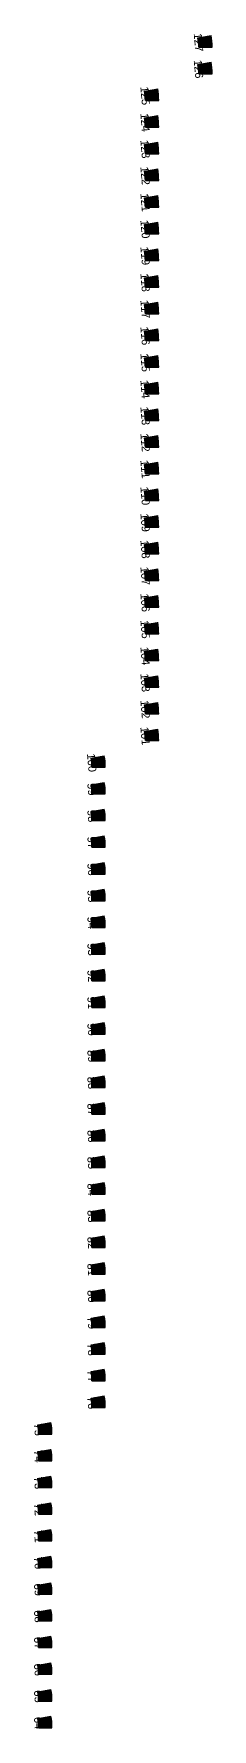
# Model space of a CAD drawing. Extents: x 19 to 246, y 10 to 2565.
# Drawn here: x 79 to 146, y 649 to 1285 of the extents above; entities that cross this region are included whole.
import ezdxf
from ezdxf.enums import TextEntityAlignment as Align

# ---------------------------------------------------------------- set-up
doc = ezdxf.new("R2010")
doc.units = 0
doc.layers.add('paleta', color=255, linetype='CONTINUOUS')
doc.styles.get("Standard").update_dxf_attribs({"font": 'arial.ttf'})

msp = doc.modelspace()

# ---------------------------------------------------------------- linework, layer by layer
at = {"layer": 'paleta', "color": 127}
for p, q in [((140.7, 1283.47), (145.62, 1284.34)), ((141, 1280), (146, 1280))]:
    msp.add_line(p, q, dxfattribs=at)
at = {"layer": 'paleta', "color": 126}
for p, q in [((140.7, 1273.47), (145.62, 1274.34)), ((141, 1270), (146, 1270))]:
    msp.add_line(p, q, dxfattribs=at)
at = {"layer": 'paleta', "color": 125}
for p, q in [((120.7, 1263.47), (125.62, 1264.34)), ((121, 1260), (126, 1260))]:
    msp.add_line(p, q, dxfattribs=at)
at = {"layer": 'paleta', "color": 124}
for p, q in [((120.7, 1253.47), (125.62, 1254.34)), ((121, 1250), (126, 1250))]:
    msp.add_line(p, q, dxfattribs=at)
at = {"layer": 'paleta', "color": 123}
for p, q in [((120.7, 1243.47), (125.62, 1244.34)), ((121, 1240), (126, 1240))]:
    msp.add_line(p, q, dxfattribs=at)
at = {"layer": 'paleta', "color": 122}
for p, q in [((120.7, 1233.47), (125.62, 1234.34)), ((121, 1230), (126, 1230))]:
    msp.add_line(p, q, dxfattribs=at)
at = {"layer": 'paleta', "color": 121}
for p, q in [((120.7, 1223.47), (125.62, 1224.34)), ((121, 1220), (126, 1220))]:
    msp.add_line(p, q, dxfattribs=at)
at = {"layer": 'paleta', "color": 120}
for p, q in [((120.7, 1213.47), (125.62, 1214.34)), ((121, 1210), (126, 1210))]:
    msp.add_line(p, q, dxfattribs=at)
at = {"layer": 'paleta', "color": 119}
for p, q in [((120.7, 1203.47), (125.62, 1204.34)), ((121, 1200), (126, 1200))]:
    msp.add_line(p, q, dxfattribs=at)
at = {"layer": 'paleta', "color": 118}
for p, q in [((120.7, 1193.47), (125.62, 1194.34)), ((121, 1190), (126, 1190))]:
    msp.add_line(p, q, dxfattribs=at)
at = {"layer": 'paleta', "color": 117}
for p, q in [((120.7, 1183.47), (125.62, 1184.34)), ((121, 1180), (126, 1180))]:
    msp.add_line(p, q, dxfattribs=at)
at = {"layer": 'paleta', "color": 116}
for p, q in [((120.7, 1173.47), (125.62, 1174.34)), ((121, 1170), (126, 1170))]:
    msp.add_line(p, q, dxfattribs=at)
at = {"layer": 'paleta', "color": 115}
for p, q in [((120.7, 1163.47), (125.62, 1164.34)), ((121, 1160), (126, 1160))]:
    msp.add_line(p, q, dxfattribs=at)
at = {"layer": 'paleta', "color": 114}
for p, q in [((120.7, 1153.47), (125.62, 1154.34)), ((121, 1150), (126, 1150))]:
    msp.add_line(p, q, dxfattribs=at)
at = {"layer": 'paleta', "color": 113}
for p, q in [((120.7, 1143.47), (125.62, 1144.34)), ((121, 1140), (126, 1140))]:
    msp.add_line(p, q, dxfattribs=at)
at = {"layer": 'paleta', "color": 112}
for p, q in [((120.7, 1133.47), (125.62, 1134.34)), ((121, 1130), (126, 1130))]:
    msp.add_line(p, q, dxfattribs=at)
at = {"layer": 'paleta', "color": 111}
for p, q in [((120.7, 1123.47), (125.62, 1124.34)), ((121, 1120), (126, 1120))]:
    msp.add_line(p, q, dxfattribs=at)
at = {"layer": 'paleta', "color": 110}
for p, q in [((120.7, 1113.47), (125.62, 1114.34)), ((121, 1110), (126, 1110))]:
    msp.add_line(p, q, dxfattribs=at)
at = {"layer": 'paleta', "color": 109}
for p, q in [((120.7, 1103.47), (125.62, 1104.34)), ((121, 1100), (126, 1100))]:
    msp.add_line(p, q, dxfattribs=at)
at = {"layer": 'paleta', "color": 108}
for p, q in [((120.7, 1093.47), (125.62, 1094.34)), ((121, 1090), (126, 1090))]:
    msp.add_line(p, q, dxfattribs=at)
at = {"layer": 'paleta', "color": 107}
for p, q in [((120.7, 1083.47), (125.62, 1084.34)), ((121, 1080), (126, 1080))]:
    msp.add_line(p, q, dxfattribs=at)
at = {"layer": 'paleta', "color": 106}
for p, q in [((120.7, 1073.47), (125.62, 1074.34)), ((121, 1070), (126, 1070))]:
    msp.add_line(p, q, dxfattribs=at)
at = {"layer": 'paleta', "color": 105}
for p, q in [((120.7, 1063.47), (125.62, 1064.34)), ((121, 1060), (126, 1060))]:
    msp.add_line(p, q, dxfattribs=at)
at = {"layer": 'paleta', "color": 104}
for p, q in [((120.7, 1053.47), (125.62, 1054.34)), ((121, 1050), (126, 1050))]:
    msp.add_line(p, q, dxfattribs=at)
at = {"layer": 'paleta', "color": 103}
for p, q in [((120.7, 1043.47), (125.62, 1044.34)), ((121, 1040), (126, 1040))]:
    msp.add_line(p, q, dxfattribs=at)
at = {"layer": 'paleta', "color": 102}
for p, q in [((120.7, 1033.47), (125.62, 1034.34)), ((121, 1030), (126, 1030))]:
    msp.add_line(p, q, dxfattribs=at)
at = {"layer": 'paleta', "color": 101}
for p, q in [((120.7, 1023.47), (125.62, 1024.34)), ((121, 1020), (126, 1020))]:
    msp.add_line(p, q, dxfattribs=at)
at = {"layer": 'paleta', "color": 100}
for p, q in [((100.7, 1013.47), (105.62, 1014.34)), ((101, 1010), (106, 1010))]:
    msp.add_line(p, q, dxfattribs=at)
at = {"layer": 'paleta', "color": 99}
for p, q in [((100.7, 1003.47), (105.62, 1004.34)), ((101, 1000), (106, 1000))]:
    msp.add_line(p, q, dxfattribs=at)
at = {"layer": 'paleta', "color": 98}
for p, q in [((100.7, 993.47), (105.62, 994.34)), ((101, 990), (106, 990))]:
    msp.add_line(p, q, dxfattribs=at)
at = {"layer": 'paleta', "color": 97}
for p, q in [((100.7, 983.47), (105.62, 984.34)), ((101, 980), (106, 980))]:
    msp.add_line(p, q, dxfattribs=at)
at = {"layer": 'paleta', "color": 96}
for p, q in [((100.7, 973.47), (105.62, 974.34)), ((101, 970), (106, 970))]:
    msp.add_line(p, q, dxfattribs=at)
at = {"layer": 'paleta', "color": 95}
for p, q in [((100.7, 963.47), (105.62, 964.34)), ((101, 960), (106, 960))]:
    msp.add_line(p, q, dxfattribs=at)
at = {"layer": 'paleta', "color": 94}
for p, q in [((100.7, 953.47), (105.62, 954.34)), ((101, 950), (106, 950))]:
    msp.add_line(p, q, dxfattribs=at)
at = {"layer": 'paleta', "color": 93}
for p, q in [((100.7, 943.47), (105.62, 944.34)), ((101, 940), (106, 940))]:
    msp.add_line(p, q, dxfattribs=at)
at = {"layer": 'paleta', "color": 92}
for p, q in [((100.7, 933.47), (105.62, 934.34)), ((101, 930), (106, 930))]:
    msp.add_line(p, q, dxfattribs=at)
at = {"layer": 'paleta', "color": 91}
for p, q in [((100.7, 923.47), (105.62, 924.34)), ((101, 920), (106, 920))]:
    msp.add_line(p, q, dxfattribs=at)
at = {"layer": 'paleta', "color": 90}
for p, q in [((100.7, 913.47), (105.62, 914.34)), ((101, 910), (106, 910))]:
    msp.add_line(p, q, dxfattribs=at)
at = {"layer": 'paleta', "color": 89}
for p, q in [((100.7, 903.47), (105.62, 904.34)), ((101, 900), (106, 900))]:
    msp.add_line(p, q, dxfattribs=at)
at = {"layer": 'paleta', "color": 88}
for p, q in [((100.7, 893.47), (105.62, 894.34)), ((101, 890), (106, 890))]:
    msp.add_line(p, q, dxfattribs=at)
at = {"layer": 'paleta', "color": 87}
for p, q in [((100.7, 883.47), (105.62, 884.34)), ((101, 880), (106, 880))]:
    msp.add_line(p, q, dxfattribs=at)
at = {"layer": 'paleta', "color": 86}
for p, q in [((100.7, 873.47), (105.62, 874.34)), ((101, 870), (106, 870))]:
    msp.add_line(p, q, dxfattribs=at)
at = {"layer": 'paleta', "color": 85}
for p, q in [((100.7, 863.47), (105.62, 864.34)), ((101, 860), (106, 860))]:
    msp.add_line(p, q, dxfattribs=at)
at = {"layer": 'paleta', "color": 84}
for p, q in [((100.7, 853.47), (105.62, 854.34)), ((101, 850), (106, 850))]:
    msp.add_line(p, q, dxfattribs=at)
at = {"layer": 'paleta', "color": 83}
for p, q in [((100.7, 843.47), (105.62, 844.34)), ((101, 840), (106, 840))]:
    msp.add_line(p, q, dxfattribs=at)
at = {"layer": 'paleta', "color": 82}
for p, q in [((100.7, 833.47), (105.62, 834.34)), ((101, 830), (106, 830))]:
    msp.add_line(p, q, dxfattribs=at)
at = {"layer": 'paleta', "color": 81}
for p, q in [((100.7, 823.47), (105.62, 824.34)), ((101, 820), (106, 820))]:
    msp.add_line(p, q, dxfattribs=at)
at = {"layer": 'paleta', "color": 80}
for p, q in [((100.7, 813.47), (105.62, 814.34)), ((101, 810), (106, 810))]:
    msp.add_line(p, q, dxfattribs=at)
at = {"layer": 'paleta', "color": 79}
for p, q in [((100.7, 803.47), (105.62, 804.34)), ((101, 800), (106, 800))]:
    msp.add_line(p, q, dxfattribs=at)
at = {"layer": 'paleta', "color": 78}
for p, q in [((100.7, 793.47), (105.62, 794.34)), ((101, 790), (106, 790))]:
    msp.add_line(p, q, dxfattribs=at)
at = {"layer": 'paleta', "color": 77}
for p, q in [((100.7, 783.47), (105.62, 784.34)), ((101, 780), (106, 780))]:
    msp.add_line(p, q, dxfattribs=at)
at = {"layer": 'paleta', "color": 76}
for p, q in [((100.7, 773.47), (105.62, 774.34)), ((101, 770), (106, 770))]:
    msp.add_line(p, q, dxfattribs=at)
at = {"layer": 'paleta', "color": 75}
for p, q in [((80.7, 763.47), (85.62, 764.34)), ((81, 760), (86, 760))]:
    msp.add_line(p, q, dxfattribs=at)
at = {"layer": 'paleta', "color": 74}
for p, q in [((80.7, 753.47), (85.62, 754.34)), ((81, 750), (86, 750))]:
    msp.add_line(p, q, dxfattribs=at)
at = {"layer": 'paleta', "color": 73}
for p, q in [((80.7, 743.47), (85.62, 744.34)), ((81, 740), (86, 740))]:
    msp.add_line(p, q, dxfattribs=at)
at = {"layer": 'paleta', "color": 72}
for p, q in [((80.7, 733.47), (85.62, 734.34)), ((81, 730), (86, 730))]:
    msp.add_line(p, q, dxfattribs=at)
at = {"layer": 'paleta', "color": 71}
for p, q in [((80.7, 723.47), (85.62, 724.34)), ((81, 720), (86, 720))]:
    msp.add_line(p, q, dxfattribs=at)
at = {"layer": 'paleta', "color": 70}
for p, q in [((80.7, 713.47), (85.62, 714.34)), ((81, 710), (86, 710))]:
    msp.add_line(p, q, dxfattribs=at)
at = {"layer": 'paleta', "color": 69}
for p, q in [((80.7, 703.47), (85.62, 704.34)), ((81, 700), (86, 700))]:
    msp.add_line(p, q, dxfattribs=at)
at = {"layer": 'paleta', "color": 68}
for p, q in [((80.7, 693.47), (85.62, 694.34)), ((81, 690), (86, 690))]:
    msp.add_line(p, q, dxfattribs=at)
at = {"layer": 'paleta', "color": 67}
for p, q in [((80.7, 683.47), (85.62, 684.34)), ((81, 680), (86, 680))]:
    msp.add_line(p, q, dxfattribs=at)
at = {"layer": 'paleta', "color": 66}
for p, q in [((80.7, 673.47), (85.62, 674.34)), ((81, 670), (86, 670))]:
    msp.add_line(p, q, dxfattribs=at)
at = {"layer": 'paleta', "color": 65}
for p, q in [((80.7, 663.47), (85.62, 664.34)), ((81, 660), (86, 660))]:
    msp.add_line(p, q, dxfattribs=at)
at = {"layer": 'paleta', "color": 64}
for p, q in [((80.7, 653.47), (85.62, 654.34)), ((81, 650), (86, 650))]:
    msp.add_line(p, q, dxfattribs=at)
at = {"layer": 'paleta', "color": 127}
for radius in [20.7, 20.8, 21, 21.1, 21.2, 21.3, 21.4, 21.5, 21.6, 21.7, 21.8, 22, 22.1, 22.2, 22.3, 22.4, 22.5, 22.6, 22.7, 22.8, 23, 23.1, 23.2, 23.3, 23.4, 23.5, 23.6, 23.7, 23.8, 24, 24.1, 24.2, 24.3, 24.4, 24.5, 24.6, 24.7, 24.8, 25, 20, 20, 20.1, 20.2, 20.3, 20.4, 20.5, 20.6]:
    msp.add_arc((121, 1280), radius, 360, 10, dxfattribs=at)
at = {"layer": 'paleta', "color": 126}
for radius in [20, 20, 20.1, 20.2, 20.3, 20.4, 20.5, 20.6, 20.7, 20.8, 21, 21.1, 21.2, 21.3, 21.4, 21.5, 21.6, 21.7, 21.8, 22, 22.1, 22.2, 22.3, 22.4, 22.5, 22.6, 22.7, 22.8, 23, 23.1, 23.2, 23.3, 23.4, 23.5, 23.6, 23.7, 23.8, 24, 24.1, 24.2, 24.3, 24.4, 24.5, 24.6, 24.7, 24.8, 25]:
    msp.add_arc((121, 1270), radius, 360, 10, dxfattribs=at)
at = {"layer": 'paleta', "color": 125}
for radius in [20, 20, 20.1, 20.2, 20.3, 20.4, 20.5, 20.6, 20.7, 20.8, 21, 21.1, 21.2, 21.3, 21.4, 21.5, 21.6, 21.7, 21.8, 22, 22.1, 22.2, 22.3, 22.4, 22.5, 22.6, 22.7, 22.8, 23, 23.1, 23.2, 23.3, 23.4, 23.5, 23.6, 23.7, 23.8, 24, 24.1, 24.2, 24.3, 24.4, 24.5, 24.6, 24.7, 24.8, 25]:
    msp.add_arc((101, 1260), radius, 360, 10, dxfattribs=at)
at = {"layer": 'paleta', "color": 124}
for radius in [20, 20, 20.1, 20.2, 20.3, 20.4, 20.5, 20.6, 20.7, 20.8, 21, 21.1, 21.2, 21.3, 21.4, 21.5, 21.6, 21.7, 21.8, 22, 22.1, 22.2, 22.3, 22.4, 22.5, 22.6, 22.7, 22.8, 23, 23.1, 23.2, 23.3, 23.4, 23.5, 23.6, 23.7, 23.8, 24, 24.1, 24.2, 24.3, 24.4, 24.5, 24.6, 24.7, 24.8, 25]:
    msp.add_arc((101, 1250), radius, 360, 10, dxfattribs=at)
at = {"layer": 'paleta', "color": 123}
for radius in [20, 20, 20.1, 20.2, 20.3, 20.4, 20.5, 20.6, 20.7, 20.8, 21, 21.1, 21.2, 21.3, 21.4, 21.5, 21.6, 21.7, 21.8, 22, 22.1, 22.2, 22.3, 22.4, 22.5, 22.6, 22.7, 22.8, 23, 23.1, 23.2, 23.3, 23.4, 23.5, 23.6, 23.7, 23.8, 24, 24.1, 24.2, 24.3, 24.4, 24.5, 24.6, 24.7, 24.8, 25]:
    msp.add_arc((101, 1240), radius, 360, 10, dxfattribs=at)
at = {"layer": 'paleta', "color": 122}
for radius in [20, 20, 20.1, 20.2, 20.3, 20.4, 20.5, 20.6, 20.7, 20.8, 21, 21.1, 21.2, 21.3, 21.4, 21.5, 21.6, 21.7, 21.8, 22, 22.1, 22.2, 22.3, 22.4, 22.5, 22.6, 22.7, 22.8, 23, 23.1, 23.2, 23.3, 23.4, 23.5, 23.6, 23.7, 23.8, 24, 24.1, 24.2, 24.3, 24.4, 24.5, 24.6, 24.7, 24.8, 25]:
    msp.add_arc((101, 1230), radius, 360, 10, dxfattribs=at)
at = {"layer": 'paleta', "color": 121}
for radius in [20, 20, 20.1, 20.2, 20.3, 20.4, 20.5, 20.6, 20.7, 20.8, 21, 21.1, 21.2, 21.3, 21.4, 21.5, 21.6, 21.7, 21.8, 22, 22.1, 22.2, 22.3, 22.4, 22.5, 22.6, 22.7, 22.8, 23, 23.1, 23.2, 23.3, 23.4, 23.5, 23.6, 23.7, 23.8, 24, 24.1, 24.2, 24.3, 24.4, 24.5, 24.6, 24.7, 24.8, 25]:
    msp.add_arc((101, 1220), radius, 360, 10, dxfattribs=at)
at = {"layer": 'paleta', "color": 120}
for radius in [21.3, 21.4, 21.5, 21.6, 21.7, 21.8, 22, 22.1, 22.2, 22.3, 22.4, 22.5, 22.6, 22.7, 22.8, 23, 23.1, 23.2, 23.3, 23.4, 23.5, 23.6, 23.7, 23.8, 24, 24.1, 24.2, 24.3, 24.4, 24.5, 24.6, 24.7, 24.8, 25, 20, 20, 20.1, 20.2, 20.3, 20.4, 20.5, 20.6, 20.7, 20.8, 21, 21.1, 21.2]:
    msp.add_arc((101, 1210), radius, 360, 10, dxfattribs=at)
at = {"layer": 'paleta', "color": 119}
for radius in [20, 20, 20.1, 20.2, 20.3, 20.4, 20.5, 20.6, 20.7, 20.8, 21, 21.1, 21.2, 21.3, 21.4, 21.5, 21.6, 21.7, 21.8, 22, 22.1, 22.2, 22.3, 22.4, 22.5, 22.6, 22.7, 22.8, 23, 23.1, 23.2, 23.3, 23.4, 23.5, 23.6, 23.7, 23.8, 24, 24.1, 24.2, 24.3, 24.4, 24.5, 24.6, 24.7, 24.8, 25]:
    msp.add_arc((101, 1200), radius, 360, 10, dxfattribs=at)
at = {"layer": 'paleta', "color": 118}
for radius in [20, 20, 20.1, 20.2, 20.3, 20.4, 20.5, 20.6, 20.7, 20.8, 21, 21.1, 21.2, 21.3, 21.4, 21.5, 21.6, 21.7, 21.8, 22, 22.1, 22.2, 22.3, 22.4, 22.5, 22.6, 22.7, 22.8, 23, 23.1, 23.2, 23.3, 23.4, 23.5, 23.6, 23.7, 23.8, 24, 24.1, 24.2, 24.3, 24.4, 24.5, 24.6, 24.7, 24.8, 25]:
    msp.add_arc((101, 1190), radius, 360, 10, dxfattribs=at)
at = {"layer": 'paleta', "color": 117}
for radius in [20, 20, 20.1, 20.2, 20.3, 20.4, 20.5, 20.6, 20.7, 20.8, 21, 21.1, 21.2, 21.3, 21.4, 21.5, 21.6, 21.7, 21.8, 22, 22.1, 22.2, 22.3, 22.4, 22.5, 22.6, 22.7, 22.8, 23, 23.1, 23.2, 23.3, 23.4, 23.5, 23.6, 23.7, 23.8, 24, 24.1, 24.2, 24.3, 24.4, 24.5, 24.6, 24.7, 24.8, 25]:
    msp.add_arc((101, 1180), radius, 360, 10, dxfattribs=at)
at = {"layer": 'paleta', "color": 116}
for radius in [20, 20, 20.1, 20.2, 20.3, 20.4, 20.5, 20.6, 20.7, 20.8, 21, 21.1, 21.2, 21.3, 21.4, 21.5, 21.6, 21.7, 21.8, 22, 22.1, 22.2, 22.3, 22.4, 22.5, 22.6, 22.7, 22.8, 23, 23.1, 23.2, 23.3, 23.4, 23.5, 23.6, 23.7, 23.8, 24, 24.1, 24.2, 24.3, 24.4, 24.5, 24.6, 24.7, 24.8, 25]:
    msp.add_arc((101, 1170), radius, 360, 10, dxfattribs=at)
at = {"layer": 'paleta', "color": 115}
for radius in [20, 20, 20.1, 20.2, 20.3, 20.4, 20.5, 20.6, 20.7, 20.8, 21, 21.1, 21.2, 21.3, 21.4, 21.5, 21.6, 21.7, 21.8, 22, 22.1, 22.2, 22.3, 22.4, 22.5, 22.6, 22.7, 22.8, 23, 23.1, 23.2, 23.3, 23.4, 23.5, 23.6, 23.7, 23.8, 24, 24.1, 24.2, 24.3, 24.4, 24.5, 24.6, 24.7, 24.8, 25]:
    msp.add_arc((101, 1160), radius, 360, 10, dxfattribs=at)
at = {"layer": 'paleta', "color": 114}
for radius in [20, 20, 20.1, 20.2, 20.3, 20.4, 20.5, 20.6, 20.7, 20.8, 21, 21.1, 21.2, 21.3, 21.4, 21.5, 21.6, 21.7, 21.8, 22, 22.1, 22.2, 22.3, 22.4, 22.5, 22.6, 22.7, 22.8, 23, 23.1, 23.2, 23.3, 23.4, 23.5, 23.6, 23.7, 23.8, 24, 24.1, 24.2, 24.3, 24.4, 24.5, 24.6, 24.7, 24.8, 25]:
    msp.add_arc((101, 1150), radius, 360, 10, dxfattribs=at)
at = {"layer": 'paleta', "color": 113}
for radius in [22, 22.1, 22.2, 22.3, 22.4, 22.5, 22.6, 22.7, 22.8, 23, 23.1, 23.2, 23.3, 23.4, 23.5, 23.6, 23.7, 23.8, 24, 24.1, 24.2, 24.3, 24.4, 24.5, 24.6, 24.7, 24.8, 25, 20, 20, 20.1, 20.2, 20.3, 20.4, 20.5, 20.6, 20.7, 20.8, 21, 21.1, 21.2, 21.3, 21.4, 21.5, 21.6, 21.7, 21.8]:
    msp.add_arc((101, 1140), radius, 360, 10, dxfattribs=at)
at = {"layer": 'paleta', "color": 112}
for radius in [20, 20, 20.1, 20.2, 20.3, 20.4, 20.5, 20.6, 20.7, 20.8, 21, 21.1, 21.2, 21.3, 21.4, 21.5, 21.6, 21.7, 21.8, 22, 22.1, 22.2, 22.3, 22.4, 22.5, 22.6, 22.7, 22.8, 23, 23.1, 23.2, 23.3, 23.4, 23.5, 23.6, 23.7, 23.8, 24, 24.1, 24.2, 24.3, 24.4, 24.5, 24.6, 24.7, 24.8, 25]:
    msp.add_arc((101, 1130), radius, 360, 10, dxfattribs=at)
at = {"layer": 'paleta', "color": 111}
for radius in [20, 20, 20.1, 20.2, 20.3, 20.4, 20.5, 20.6, 20.7, 20.8, 21, 21.1, 21.2, 21.3, 21.4, 21.5, 21.6, 21.7, 21.8, 22, 22.1, 22.2, 22.3, 22.4, 22.5, 22.6, 22.7, 22.8, 23, 23.1, 23.2, 23.3, 23.4, 23.5, 23.6, 23.7, 23.8, 24, 24.1, 24.2, 24.3, 24.4, 24.5, 24.6, 24.7, 24.8, 25]:
    msp.add_arc((101, 1120), radius, 360, 10, dxfattribs=at)
at = {"layer": 'paleta', "color": 110}
for radius in [20, 20, 20.1, 20.2, 20.3, 20.4, 20.5, 20.6, 20.7, 20.8, 21, 21.1, 21.2, 21.3, 21.4, 21.5, 21.6, 21.7, 21.8, 22, 22.1, 22.2, 22.3, 22.4, 22.5, 22.6, 22.7, 22.8, 23, 23.1, 23.2, 23.3, 23.4, 23.5, 23.6, 23.7, 23.8, 24, 24.1, 24.2, 24.3, 24.4, 24.5, 24.6, 24.7, 24.8, 25]:
    msp.add_arc((101, 1110), radius, 360, 10, dxfattribs=at)
at = {"layer": 'paleta', "color": 109}
for radius in [20, 20, 20.1, 20.2, 20.3, 20.4, 20.5, 20.6, 20.7, 20.8, 21, 21.1, 21.2, 21.3, 21.4, 21.5, 21.6, 21.7, 21.8, 22, 22.1, 22.2, 22.3, 22.4, 22.5, 22.6, 22.7, 22.8, 23, 23.1, 23.2, 23.3, 23.4, 23.5, 23.6, 23.7, 23.8, 24, 24.1, 24.2, 24.3, 24.4, 24.5, 24.6, 24.7, 24.8, 25]:
    msp.add_arc((101, 1100), radius, 360, 10, dxfattribs=at)
at = {"layer": 'paleta', "color": 108}
for radius in [20, 20, 20.1, 20.2, 20.3, 20.4, 20.5, 20.6, 20.7, 20.8, 21, 21.1, 21.2, 21.3, 21.4, 21.5, 21.6, 21.7, 21.8, 22, 22.1, 22.2, 22.3, 22.4, 22.5, 22.6, 22.7, 22.8, 23, 23.1, 23.2, 23.3, 23.4, 23.5, 23.6, 23.7, 23.8, 24, 24.1, 24.2, 24.3, 24.4, 24.5, 24.6, 24.7, 24.8, 25]:
    msp.add_arc((101, 1090), radius, 360, 10, dxfattribs=at)
at = {"layer": 'paleta', "color": 107}
for radius in [20, 20, 20.1, 20.2, 20.3, 20.4, 20.5, 20.6, 20.7, 20.8, 21, 21.1, 21.2, 21.3, 21.4, 21.5, 21.6, 21.7, 21.8, 22, 22.1, 22.2, 22.3, 22.4, 22.5, 22.6, 22.7, 22.8, 23, 23.1, 23.2, 23.3, 23.4, 23.5, 23.6, 23.7, 23.8, 24, 24.1, 24.2, 24.3, 24.4, 24.5, 24.6, 24.7, 24.8, 25]:
    msp.add_arc((101, 1080), radius, 360, 10, dxfattribs=at)
at = {"layer": 'paleta', "color": 106}
for radius in [22.5, 22.6, 22.7, 22.8, 23, 23.1, 23.2, 23.3, 23.4, 23.5, 23.6, 23.7, 23.8, 24, 24.1, 24.2, 24.3, 24.4, 24.5, 24.6, 24.7, 24.8, 25, 20, 20, 20.1, 20.2, 20.3, 20.4, 20.5, 20.6, 20.7, 20.8, 21, 21.1, 21.2, 21.3, 21.4, 21.5, 21.6, 21.7, 21.8, 22, 22.1, 22.2, 22.3, 22.4]:
    msp.add_arc((101, 1070), radius, 360, 10, dxfattribs=at)
at = {"layer": 'paleta', "color": 105}
for radius in [20, 20, 20.1, 20.2, 20.3, 20.4, 20.5, 20.6, 20.7, 20.8, 21, 21.1, 21.2, 21.3, 21.4, 21.5, 21.6, 21.7, 21.8, 22, 22.1, 22.2, 22.3, 22.4, 22.5, 22.6, 22.7, 22.8, 23, 23.1, 23.2, 23.3, 23.4, 23.5, 23.6, 23.7, 23.8, 24, 24.1, 24.2, 24.3, 24.4, 24.5, 24.6, 24.7, 24.8, 25]:
    msp.add_arc((101, 1060), radius, 360, 10, dxfattribs=at)
at = {"layer": 'paleta', "color": 104}
for radius in [20, 20, 20.1, 20.2, 20.3, 20.4, 20.5, 20.6, 20.7, 20.8, 21, 21.1, 21.2, 21.3, 21.4, 21.5, 21.6, 21.7, 21.8, 22, 22.1, 22.2, 22.3, 22.4, 22.5, 22.6, 22.7, 22.8, 23, 23.1, 23.2, 23.3, 23.4, 23.5, 23.6, 23.7, 23.8, 24, 24.1, 24.2, 24.3, 24.4, 24.5, 24.6, 24.7, 24.8, 25]:
    msp.add_arc((101, 1050), radius, 360, 10, dxfattribs=at)
at = {"layer": 'paleta', "color": 103}
for radius in [20, 20, 20.1, 20.2, 20.3, 20.4, 20.5, 20.6, 20.7, 20.8, 21, 21.1, 21.2, 21.3, 21.4, 21.5, 21.6, 21.7, 21.8, 22, 22.1, 22.2, 22.3, 22.4, 22.5, 22.6, 22.7, 22.8, 23, 23.1, 23.2, 23.3, 23.4, 23.5, 23.6, 23.7, 23.8, 24, 24.1, 24.2, 24.3, 24.4, 24.5, 24.6, 24.7, 24.8, 25]:
    msp.add_arc((101, 1040), radius, 360, 10, dxfattribs=at)
at = {"layer": 'paleta', "color": 102}
for radius in [20, 20, 20.1, 20.2, 20.3, 20.4, 20.5, 20.6, 20.7, 20.8, 21, 21.1, 21.2, 21.3, 21.4, 21.5, 21.6, 21.7, 21.8, 22, 22.1, 22.2, 22.3, 22.4, 22.5, 22.6, 22.7, 22.8, 23, 23.1, 23.2, 23.3, 23.4, 23.5, 23.6, 23.7, 23.8, 24, 24.1, 24.2, 24.3, 24.4, 24.5, 24.6, 24.7, 24.8, 25]:
    msp.add_arc((101, 1030), radius, 360, 10, dxfattribs=at)
at = {"layer": 'paleta', "color": 101}
for radius in [20, 20, 20.1, 20.2, 20.3, 20.4, 20.5, 20.6, 20.7, 20.8, 21, 21.1, 21.2, 21.3, 21.4, 21.5, 21.6, 21.7, 21.8, 22, 22.1, 22.2, 22.3, 22.4, 22.5, 22.6, 22.7, 22.8, 23, 23.1, 23.2, 23.3, 23.4, 23.5, 23.6, 23.7, 23.8, 24, 24.1, 24.2, 24.3, 24.4, 24.5, 24.6, 24.7, 24.8, 25]:
    msp.add_arc((101, 1020), radius, 360, 10, dxfattribs=at)
at = {"layer": 'paleta', "color": 100}
for radius in [20, 20, 20.1, 20.2, 20.3, 20.4, 20.5, 20.6, 20.7, 20.8, 21, 21.1, 21.2, 21.3, 21.4, 21.5, 21.6, 21.7, 21.8, 22, 22.1, 22.2, 22.3, 22.4, 22.5, 22.6, 22.7, 22.8, 23, 23.1, 23.2, 23.3, 23.4, 23.5, 23.6, 23.7, 23.8, 24, 24.1, 24.2, 24.3, 24.4, 24.5, 24.6, 24.7, 24.8, 25]:
    msp.add_arc((81, 1010), radius, 360, 10, dxfattribs=at)
at = {"layer": 'paleta', "color": 99}
for radius in [23.1, 23.2, 23.3, 23.4, 23.5, 23.6, 23.7, 23.8, 24, 24.1, 24.2, 24.3, 24.4, 24.5, 24.6, 24.7, 24.8, 25, 20, 20, 20.1, 20.2, 20.3, 20.4, 20.5, 20.6, 20.7, 20.8, 21, 21.1, 21.2, 21.3, 21.4, 21.5, 21.6, 21.7, 21.8, 22, 22.1, 22.2, 22.3, 22.4, 22.5, 22.6, 22.7, 22.8, 23]:
    msp.add_arc((81, 1000), radius, 360, 10, dxfattribs=at)
at = {"layer": 'paleta', "color": 98}
for radius in [20, 20, 20.1, 20.2, 20.3, 20.4, 20.5, 20.6, 20.7, 20.8, 21, 21.1, 21.2, 21.3, 21.4, 21.5, 21.6, 21.7, 21.8, 22, 22.1, 22.2, 22.3, 22.4, 22.5, 22.6, 22.7, 22.8, 23, 23.1, 23.2, 23.3, 23.4, 23.5, 23.6, 23.7, 23.8, 24, 24.1, 24.2, 24.3, 24.4, 24.5, 24.6, 24.7, 24.8, 25]:
    msp.add_arc((81, 990), radius, 360, 10, dxfattribs=at)
at = {"layer": 'paleta', "color": 97}
for radius in [20, 20, 20.1, 20.2, 20.3, 20.4, 20.5, 20.6, 20.7, 20.8, 21, 21.1, 21.2, 21.3, 21.4, 21.5, 21.6, 21.7, 21.8, 22, 22.1, 22.2, 22.3, 22.4, 22.5, 22.6, 22.7, 22.8, 23, 23.1, 23.2, 23.3, 23.4, 23.5, 23.6, 23.7, 23.8, 24, 24.1, 24.2, 24.3, 24.4, 24.5, 24.6, 24.7, 24.8, 25]:
    msp.add_arc((81, 980), radius, 360, 10, dxfattribs=at)
at = {"layer": 'paleta', "color": 96}
for radius in [20, 20, 20.1, 20.2, 20.3, 20.4, 20.5, 20.6, 20.7, 20.8, 21, 21.1, 21.2, 21.3, 21.4, 21.5, 21.6, 21.7, 21.8, 22, 22.1, 22.2, 22.3, 22.4, 22.5, 22.6, 22.7, 22.8, 23, 23.1, 23.2, 23.3, 23.4, 23.5, 23.6, 23.7, 23.8, 24, 24.1, 24.2, 24.3, 24.4, 24.5, 24.6, 24.7, 24.8, 25]:
    msp.add_arc((81, 970), radius, 360, 10, dxfattribs=at)
at = {"layer": 'paleta', "color": 95}
for radius in [20, 20, 20.1, 20.2, 20.3, 20.4, 20.5, 20.6, 20.7, 20.8, 21, 21.1, 21.2, 21.3, 21.4, 21.5, 21.6, 21.7, 21.8, 22, 22.1, 22.2, 22.3, 22.4, 22.5, 22.6, 22.7, 22.8, 23, 23.1, 23.2, 23.3, 23.4, 23.5, 23.6, 23.7, 23.8, 24, 24.1, 24.2, 24.3, 24.4, 24.5, 24.6, 24.7, 24.8, 25]:
    msp.add_arc((81, 960), radius, 360, 10, dxfattribs=at)
at = {"layer": 'paleta', "color": 94}
for radius in [20, 20, 20.1, 20.2, 20.3, 20.4, 20.5, 20.6, 20.7, 20.8, 21, 21.1, 21.2, 21.3, 21.4, 21.5, 21.6, 21.7, 21.8, 22, 22.1, 22.2, 22.3, 22.4, 22.5, 22.6, 22.7, 22.8, 23, 23.1, 23.2, 23.3, 23.4, 23.5, 23.6, 23.7, 23.8, 24, 24.1, 24.2, 24.3, 24.4, 24.5, 24.6, 24.7, 24.8, 25]:
    msp.add_arc((81, 950), radius, 360, 10, dxfattribs=at)
at = {"layer": 'paleta', "color": 93}
for radius in [20, 20, 20.1, 20.2, 20.3, 20.4, 20.5, 20.6, 20.7, 20.8, 21, 21.1, 21.2, 21.3, 21.4, 21.5, 21.6, 21.7, 21.8, 22, 22.1, 22.2, 22.3, 22.4, 22.5, 22.6, 22.7, 22.8, 23, 23.1, 23.2, 23.3, 23.4, 23.5, 23.6, 23.7, 23.8, 24, 24.1, 24.2, 24.3, 24.4, 24.5, 24.6, 24.7, 24.8, 25]:
    msp.add_arc((81, 940), radius, 360, 10, dxfattribs=at)
at = {"layer": 'paleta', "color": 92}
for radius in [23.6, 23.7, 23.8, 24, 24.1, 24.2, 24.3, 24.4, 24.5, 24.6, 24.7, 24.8, 25, 20, 20, 20.1, 20.2, 20.3, 20.4, 20.5, 20.6, 20.7, 20.8, 21, 21.1, 21.2, 21.3, 21.4, 21.5, 21.6, 21.7, 21.8, 22, 22.1, 22.2, 22.3, 22.4, 22.5, 22.6, 22.7, 22.8, 23, 23.1, 23.2, 23.3, 23.4, 23.5]:
    msp.add_arc((81, 930), radius, 360, 10, dxfattribs=at)
at = {"layer": 'paleta', "color": 91}
for radius in [20, 20, 20.1, 20.2, 20.3, 20.4, 20.5, 20.6, 20.7, 20.8, 21, 21.1, 21.2, 21.3, 21.4, 21.5, 21.6, 21.7, 21.8, 22, 22.1, 22.2, 22.3, 22.4, 22.5, 22.6, 22.7, 22.8, 23, 23.1, 23.2, 23.3, 23.4, 23.5, 23.6, 23.7, 23.8, 24, 24.1, 24.2, 24.3, 24.4, 24.5, 24.6, 24.7, 24.8, 25]:
    msp.add_arc((81, 920), radius, 360, 10, dxfattribs=at)
at = {"layer": 'paleta', "color": 90}
for radius in [20, 20, 20.1, 20.2, 20.3, 20.4, 20.5, 20.6, 20.7, 20.8, 21, 21.1, 21.2, 21.3, 21.4, 21.5, 21.6, 21.7, 21.8, 22, 22.1, 22.2, 22.3, 22.4, 22.5, 22.6, 22.7, 22.8, 23, 23.1, 23.2, 23.3, 23.4, 23.5, 23.6, 23.7, 23.8, 24, 24.1, 24.2, 24.3, 24.4, 24.5, 24.6, 24.7, 24.8, 25]:
    msp.add_arc((81, 910), radius, 360, 10, dxfattribs=at)
at = {"layer": 'paleta', "color": 89}
for radius in [20, 20, 20.1, 20.2, 20.3, 20.4, 20.5, 20.6, 20.7, 20.8, 21, 21.1, 21.2, 21.3, 21.4, 21.5, 21.6, 21.7, 21.8, 22, 22.1, 22.2, 22.3, 22.4, 22.5, 22.6, 22.7, 22.8, 23, 23.1, 23.2, 23.3, 23.4, 23.5, 23.6, 23.7, 23.8, 24, 24.1, 24.2, 24.3, 24.4, 24.5, 24.6, 24.7, 24.8, 25]:
    msp.add_arc((81, 900), radius, 360, 10, dxfattribs=at)
at = {"layer": 'paleta', "color": 88}
for radius in [20, 20, 20.1, 20.2, 20.3, 20.4, 20.5, 20.6, 20.7, 20.8, 21, 21.1, 21.2, 21.3, 21.4, 21.5, 21.6, 21.7, 21.8, 22, 22.1, 22.2, 22.3, 22.4, 22.5, 22.6, 22.7, 22.8, 23, 23.1, 23.2, 23.3, 23.4, 23.5, 23.6, 23.7, 23.8, 24, 24.1, 24.2, 24.3, 24.4, 24.5, 24.6, 24.7, 24.8, 25]:
    msp.add_arc((81, 890), radius, 360, 10, dxfattribs=at)
at = {"layer": 'paleta', "color": 87}
for radius in [20, 20, 20.1, 20.2, 20.3, 20.4, 20.5, 20.6, 20.7, 20.8, 21, 21.1, 21.2, 21.3, 21.4, 21.5, 21.6, 21.7, 21.8, 22, 22.1, 22.2, 22.3, 22.4, 22.5, 22.6, 22.7, 22.8, 23, 23.1, 23.2, 23.3, 23.4, 23.5, 23.6, 23.7, 23.8, 24, 24.1, 24.2, 24.3, 24.4, 24.5, 24.6, 24.7, 24.8, 25]:
    msp.add_arc((81, 880), radius, 360, 10, dxfattribs=at)
at = {"layer": 'paleta', "color": 86}
for radius in [20, 20, 20.1, 20.2, 20.3, 20.4, 20.5, 20.6, 20.7, 20.8, 21, 21.1, 21.2, 21.3, 21.4, 21.5, 21.6, 21.7, 21.8, 22, 22.1, 22.2, 22.3, 22.4, 22.5, 22.6, 22.7, 22.8, 23, 23.1, 23.2, 23.3, 23.4, 23.5, 23.6, 23.7, 23.8, 24, 24.1, 24.2, 24.3, 24.4, 24.5, 24.6, 24.7, 24.8, 25]:
    msp.add_arc((81, 870), radius, 360, 10, dxfattribs=at)
at = {"layer": 'paleta', "color": 85}
for radius in [24.2, 24.3, 24.4, 24.5, 24.6, 24.7, 24.8, 25, 20, 20, 20.1, 20.2, 20.3, 20.4, 20.5, 20.6, 20.7, 20.8, 21, 21.1, 21.2, 21.3, 21.4, 21.5, 21.6, 21.7, 21.8, 22, 22.1, 22.2, 22.3, 22.4, 22.5, 22.6, 22.7, 22.8, 23, 23.1, 23.2, 23.3, 23.4, 23.5, 23.6, 23.7, 23.8, 24, 24.1]:
    msp.add_arc((81, 860), radius, 360, 10, dxfattribs=at)
at = {"layer": 'paleta', "color": 84}
for radius in [20, 20, 20.1, 20.2, 20.3, 20.4, 20.5, 20.6, 20.7, 20.8, 21, 21.1, 21.2, 21.3, 21.4, 21.5, 21.6, 21.7, 21.8, 22, 22.1, 22.2, 22.3, 22.4, 22.5, 22.6, 22.7, 22.8, 23, 23.1, 23.2, 23.3, 23.4, 23.5, 23.6, 23.7, 23.8, 24, 24.1, 24.2, 24.3, 24.4, 24.5, 24.6, 24.7, 24.8, 25]:
    msp.add_arc((81, 850), radius, 360, 10, dxfattribs=at)
at = {"layer": 'paleta', "color": 83}
for radius in [20, 20, 20.1, 20.2, 20.3, 20.4, 20.5, 20.6, 20.7, 20.8, 21, 21.1, 21.2, 21.3, 21.4, 21.5, 21.6, 21.7, 21.8, 22, 22.1, 22.2, 22.3, 22.4, 22.5, 22.6, 22.7, 22.8, 23, 23.1, 23.2, 23.3, 23.4, 23.5, 23.6, 23.7, 23.8, 24, 24.1, 24.2, 24.3, 24.4, 24.5, 24.6, 24.7, 24.8, 25]:
    msp.add_arc((81, 840), radius, 360, 10, dxfattribs=at)
at = {"layer": 'paleta', "color": 82}
for radius in [20, 20, 20.1, 20.2, 20.3, 20.4, 20.5, 20.6, 20.7, 20.8, 21, 21.1, 21.2, 21.3, 21.4, 21.5, 21.6, 21.7, 21.8, 22, 22.1, 22.2, 22.3, 22.4, 22.5, 22.6, 22.7, 22.8, 23, 23.1, 23.2, 23.3, 23.4, 23.5, 23.6, 23.7, 23.8, 24, 24.1, 24.2, 24.3, 24.4, 24.5, 24.6, 24.7, 24.8, 25]:
    msp.add_arc((81, 830), radius, 360, 10, dxfattribs=at)
at = {"layer": 'paleta', "color": 81}
for radius in [20, 20, 20.1, 20.2, 20.3, 20.4, 20.5, 20.6, 20.7, 20.8, 21, 21.1, 21.2, 21.3, 21.4, 21.5, 21.6, 21.7, 21.8, 22, 22.1, 22.2, 22.3, 22.4, 22.5, 22.6, 22.7, 22.8, 23, 23.1, 23.2, 23.3, 23.4, 23.5, 23.6, 23.7, 23.8, 24, 24.1, 24.2, 24.3, 24.4, 24.5, 24.6, 24.7, 24.8, 25]:
    msp.add_arc((81, 820), radius, 360, 10, dxfattribs=at)
at = {"layer": 'paleta', "color": 80}
for radius in [20, 20, 20.1, 20.2, 20.3, 20.4, 20.5, 20.6, 20.7, 20.8, 21, 21.1, 21.2, 21.3, 21.4, 21.5, 21.6, 21.7, 21.8, 22, 22.1, 22.2, 22.3, 22.4, 22.5, 22.6, 22.7, 22.8, 23, 23.1, 23.2, 23.3, 23.4, 23.5, 23.6, 23.7, 23.8, 24, 24.1, 24.2, 24.3, 24.4, 24.5, 24.6, 24.7, 24.8, 25]:
    msp.add_arc((81, 810), radius, 360, 10, dxfattribs=at)
at = {"layer": 'paleta', "color": 79}
for radius in [20, 20, 20.1, 20.2, 20.3, 20.4, 20.5, 20.6, 20.7, 20.8, 21, 21.1, 21.2, 21.3, 21.4, 21.5, 21.6, 21.7, 21.8, 22, 22.1, 22.2, 22.3, 22.4, 22.5, 22.6, 22.7, 22.8, 23, 23.1, 23.2, 23.3, 23.4, 23.5, 23.6, 23.7, 23.8, 24, 24.1, 24.2, 24.3, 24.4, 24.5, 24.6, 24.7, 24.8, 25]:
    msp.add_arc((81, 800), radius, 360, 10, dxfattribs=at)
at = {"layer": 'paleta', "color": 78}
for radius in [24.8, 25, 20, 20, 20.1, 20.2, 20.3, 20.4, 20.5, 20.6, 20.7, 20.8, 21, 21.1, 21.2, 21.3, 21.4, 21.5, 21.6, 21.7, 21.8, 22, 22.1, 22.2, 22.3, 22.4, 22.5, 22.6, 22.7, 22.8, 23, 23.1, 23.2, 23.3, 23.4, 23.5, 23.6, 23.7, 23.8, 24, 24.1, 24.2, 24.3, 24.4, 24.5, 24.6, 24.7]:
    msp.add_arc((81, 790), radius, 360, 10, dxfattribs=at)
at = {"layer": 'paleta', "color": 77}
for radius in [20, 20, 20.1, 20.2, 20.3, 20.4, 20.5, 20.6, 20.7, 20.8, 21, 21.1, 21.2, 21.3, 21.4, 21.5, 21.6, 21.7, 21.8, 22, 22.1, 22.2, 22.3, 22.4, 22.5, 22.6, 22.7, 22.8, 23, 23.1, 23.2, 23.3, 23.4, 23.5, 23.6, 23.7, 23.8, 24, 24.1, 24.2, 24.3, 24.4, 24.5, 24.6, 24.7, 24.8, 25]:
    msp.add_arc((81, 780), radius, 360, 10, dxfattribs=at)
at = {"layer": 'paleta', "color": 76}
for radius in [20, 20, 20.1, 20.2, 20.3, 20.4, 20.5, 20.6, 20.7, 20.8, 21, 21.1, 21.2, 21.3, 21.4, 21.5, 21.6, 21.7, 21.8, 22, 22.1, 22.2, 22.3, 22.4, 22.5, 22.6, 22.7, 22.8, 23, 23.1, 23.2, 23.3, 23.4, 23.5, 23.6, 23.7, 23.8, 24, 24.1, 24.2, 24.3, 24.4, 24.5, 24.6, 24.7, 24.8, 25]:
    msp.add_arc((81, 770), radius, 360, 10, dxfattribs=at)
at = {"layer": 'paleta', "color": 75}
for radius in [20, 20, 20.1, 20.2, 20.3, 20.4, 20.5, 20.6, 20.7, 20.8, 21, 21.1, 21.2, 21.3, 21.4, 21.5, 21.6, 21.7, 21.8, 22, 22.1, 22.2, 22.3, 22.4, 22.5, 22.6, 22.7, 22.8, 23, 23.1, 23.2, 23.3, 23.4, 23.5, 23.6, 23.7, 23.8, 24, 24.1, 24.2, 24.3, 24.4, 24.5, 24.6, 24.7, 24.8, 25]:
    msp.add_arc((61, 760), radius, 360, 10, dxfattribs=at)
at = {"layer": 'paleta', "color": 74}
for radius in [20, 20, 20.1, 20.2, 20.3, 20.4, 20.5, 20.6, 20.7, 20.8, 21, 21.1, 21.2, 21.3, 21.4, 21.5, 21.6, 21.7, 21.8, 22, 22.1, 22.2, 22.3, 22.4, 22.5, 22.6, 22.7, 22.8, 23, 23.1, 23.2, 23.3, 23.4, 23.5, 23.6, 23.7, 23.8, 24, 24.1, 24.2, 24.3, 24.4, 24.5, 24.6, 24.7, 24.8, 25]:
    msp.add_arc((61, 750), radius, 360, 10, dxfattribs=at)
at = {"layer": 'paleta', "color": 73}
for radius in [20, 20, 20.1, 20.2, 20.3, 20.4, 20.5, 20.6, 20.7, 20.8, 21, 21.1, 21.2, 21.3, 21.4, 21.5, 21.6, 21.7, 21.8, 22, 22.1, 22.2, 22.3, 22.4, 22.5, 22.6, 22.7, 22.8, 23, 23.1, 23.2, 23.3, 23.4, 23.5, 23.6, 23.7, 23.8, 24, 24.1, 24.2, 24.3, 24.4, 24.5, 24.6, 24.7, 24.8, 25]:
    msp.add_arc((61, 740), radius, 360, 10, dxfattribs=at)
at = {"layer": 'paleta', "color": 72}
for radius in [20, 20, 20.1, 20.2, 20.3, 20.4, 20.5, 20.6, 20.7, 20.8, 21, 21.1, 21.2, 21.3, 21.4, 21.5, 21.6, 21.7, 21.8, 22, 22.1, 22.2, 22.3, 22.4, 22.5, 22.6, 22.7, 22.8, 23, 23.1, 23.2, 23.3, 23.4, 23.5, 23.6, 23.7, 23.8, 24, 24.1, 24.2, 24.3, 24.4, 24.5, 24.6, 24.7, 24.8, 25]:
    msp.add_arc((61, 730), radius, 360, 10, dxfattribs=at)
at = {"layer": 'paleta', "color": 71}
for radius in [20, 20, 20.1, 20.2, 20.3, 20.4, 20.5, 20.6, 20.7, 20.8, 21, 21.1, 21.2, 21.3, 21.4, 21.5, 21.6, 21.7, 21.8, 22, 22.1, 22.2, 22.3, 22.4, 22.5, 22.6, 22.7, 22.8, 23, 23.1, 23.2, 23.3, 23.4, 23.5, 23.6, 23.7, 23.8, 24, 24.1, 24.2, 24.3, 24.4, 24.5, 24.6, 24.7, 24.8, 25]:
    msp.add_arc((61, 720), radius, 360, 10, dxfattribs=at)
at = {"layer": 'paleta', "color": 70}
for radius in [20, 20, 20.1, 20.2, 20.3, 20.4, 20.5, 20.6, 20.7, 20.8, 21, 21.1, 21.2, 21.3, 21.4, 21.5, 21.6, 21.7, 21.8, 22, 22.1, 22.2, 22.3, 22.4, 22.5, 22.6, 22.7, 22.8, 23, 23.1, 23.2, 23.3, 23.4, 23.5, 23.6, 23.7, 23.8, 24, 24.1, 24.2, 24.3, 24.4, 24.5, 24.6, 24.7, 24.8, 25]:
    msp.add_arc((61, 710), radius, 360, 10, dxfattribs=at)
at = {"layer": 'paleta', "color": 69}
for radius in [20, 20, 20.1, 20.2, 20.3, 20.4, 20.5, 20.6, 20.7, 20.8, 21, 21.1, 21.2, 21.3, 21.4, 21.5, 21.6, 21.7, 21.8, 22, 22.1, 22.2, 22.3, 22.4, 22.5, 22.6, 22.7, 22.8, 23, 23.1, 23.2, 23.3, 23.4, 23.5, 23.6, 23.7, 23.8, 24, 24.1, 24.2, 24.3, 24.4, 24.5, 24.6, 24.7, 24.8, 25]:
    msp.add_arc((61, 700), radius, 360, 10, dxfattribs=at)
at = {"layer": 'paleta', "color": 68}
for radius in [20, 20, 20.1, 20.2, 20.3, 20.4, 20.5, 20.6, 20.7, 20.8, 21, 21.1, 21.2, 21.3, 21.4, 21.5, 21.6, 21.7, 21.8, 22, 22.1, 22.2, 22.3, 22.4, 22.5, 22.6, 22.7, 22.8, 23, 23.1, 23.2, 23.3, 23.4, 23.5, 23.6, 23.7, 23.8, 24, 24.1, 24.2, 24.3, 24.4, 24.5, 24.6, 24.7, 24.8, 25]:
    msp.add_arc((61, 690), radius, 360, 10, dxfattribs=at)
at = {"layer": 'paleta', "color": 67}
for radius in [20, 20, 20.1, 20.2, 20.3, 20.4, 20.5, 20.6, 20.7, 20.8, 21, 21.1, 21.2, 21.3, 21.4, 21.5, 21.6, 21.7, 21.8, 22, 22.1, 22.2, 22.3, 22.4, 22.5, 22.6, 22.7, 22.8, 23, 23.1, 23.2, 23.3, 23.4, 23.5, 23.6, 23.7, 23.8, 24, 24.1, 24.2, 24.3, 24.4, 24.5, 24.6, 24.7, 24.8, 25]:
    msp.add_arc((61, 680), radius, 360, 10, dxfattribs=at)
at = {"layer": 'paleta', "color": 66}
for radius in [20.6, 20.7, 20.8, 21, 21.1, 21.2, 21.3, 21.4, 21.5, 21.6, 21.7, 21.8, 22, 22.1, 22.2, 22.3, 22.4, 22.5, 22.6, 22.7, 22.8, 23, 23.1, 23.2, 23.3, 23.4, 23.5, 23.6, 23.7, 23.8, 24, 24.1, 24.2, 24.3, 24.4, 24.5, 24.6, 24.7, 24.8, 25, 20, 20, 20.1, 20.2, 20.3, 20.4, 20.5]:
    msp.add_arc((61, 670), radius, 360, 10, dxfattribs=at)
at = {"layer": 'paleta', "color": 65}
for radius in [20, 20, 20.1, 20.2, 20.3, 20.4, 20.5, 20.6, 20.7, 20.8, 21, 21.1, 21.2, 21.3, 21.4, 21.5, 21.6, 21.7, 21.8, 22, 22.1, 22.2, 22.3, 22.4, 22.5, 22.6, 22.7, 22.8, 23, 23.1, 23.2, 23.3, 23.4, 23.5, 23.6, 23.7, 23.8, 24, 24.1, 24.2, 24.3, 24.4, 24.5, 24.6, 24.7, 24.8, 25]:
    msp.add_arc((61, 660), radius, 360, 10, dxfattribs=at)
at = {"layer": 'paleta', "color": 64}
for radius in [20, 20, 20.1, 20.2, 20.3, 20.4, 20.5, 20.6, 20.7, 20.8, 21, 21.1, 21.2, 21.3, 21.4, 21.5, 21.6, 21.7, 21.8, 22, 22.1, 22.2, 22.3, 22.4, 22.5, 22.6, 22.7, 22.8, 23, 23.1, 23.2, 23.3, 23.4, 23.5, 23.6, 23.7, 23.8, 24, 24.1, 24.2, 24.3, 24.4, 24.5, 24.6, 24.7, 24.8, 25]:
    msp.add_arc((61, 650), radius, 360, 10, dxfattribs=at)

# ---------------------------------------------------------------- texts
at = {"layer": 'letras', "color": 1}
for s, p in [('127', (140.92, 1281.74)), ('126', (140.92, 1271.74)), ('125', (120.92, 1261.74)), ('124', (120.92, 1251.74)), ('123', (120.92, 1241.74)), ('122', (120.92, 1231.74)), ('121', (120.92, 1221.74)), ('120', (120.92, 1211.74)), ('119', (120.92, 1201.74)), ('118', (120.92, 1191.74)), ('117', (120.92, 1181.74)), ('116', (120.92, 1171.74)), ('115', (120.92, 1161.74)), ('114', (120.92, 1151.74)), ('113', (120.92, 1141.74)), ('112', (120.92, 1131.74)), ('111', (120.92, 1121.74)), ('110', (120.92, 1111.74)), ('109', (120.92, 1101.74)), ('108', (120.92, 1091.74)), ('107', (120.92, 1081.74)), ('106', (120.92, 1071.74)), ('105', (120.92, 1061.74)), ('104', (120.92, 1051.74)), ('103', (120.92, 1041.74)), ('102', (120.92, 1031.74)), ('101', (120.92, 1021.74)), ('100', (100.92, 1011.74)), ('99', (100.92, 1001.74)), ('98', (100.92, 991.74)), ('97', (100.92, 981.74)), ('96', (100.92, 971.74)), ('95', (100.92, 961.74)), ('94', (100.92, 951.74)), ('93', (100.92, 941.74)), ('92', (100.92, 931.74)), ('91', (100.92, 921.74)), ('90', (100.92, 911.74)), ('89', (100.92, 901.74)), ('88', (100.92, 891.74)), ('87', (100.92, 881.74)), ('86', (100.92, 871.74)), ('85', (100.92, 861.74)), ('84', (100.92, 851.74)), ('83', (100.92, 841.74)), ('82', (100.92, 831.74)), ('81', (100.92, 821.74)), ('80', (100.92, 811.74)), ('79', (100.92, 801.74)), ('78', (100.92, 791.74)), ('77', (100.92, 781.74)), ('76', (100.92, 771.74)), ('75', (80.92, 761.74)), ('74', (80.92, 751.74)), ('73', (80.92, 741.74)), ('72', (80.92, 731.74)), ('71', (80.92, 721.74)), ('70', (80.92, 711.74)), ('69', (80.92, 701.74)), ('68', (80.92, 691.74)), ('67', (80.92, 681.74)), ('66', (80.92, 671.74)), ('65', (80.92, 661.74)), ('64', (80.92, 651.74))]:
    msp.add_text(s, height=3, rotation=275, dxfattribs=at).set_placement(p, align=Align.MIDDLE_CENTER)

doc.saveas('drawing.dxf')
